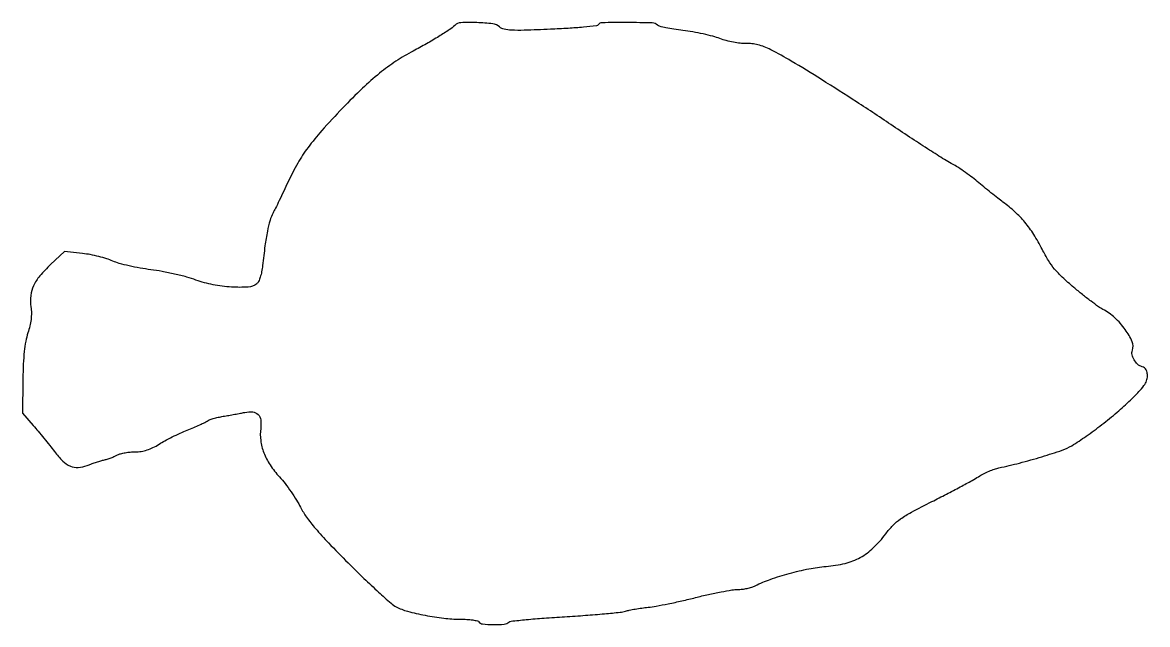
# Model space of a CAD drawing. Extents: x 0 to 417, y 0 to 223.
import ezdxf

# ---------------------------------------------------------------- set-up
doc = ezdxf.new("R2010")
doc.units = 0

msp = doc.modelspace()

# ---------------------------------------------------------------- linework, layer by layer
msp.add_lwpolyline([(160.5, 221.930012, -0.045), (158.509513, 220.31964, -0.009102), (154.683102, 217.855773, -0.009441), (150.069568, 215.121564, -0.008271), (145.149643, 212.436515, 0.025115), (138.768996, 208.670054, 0.024056), (132.702251, 204.232042, 0.020683), (126.33539, 198.636156, 0.011384), (119, 191.304176, 0.00852), (111.292664, 182.961341, 0.02314), (106.217247, 176.717172, 0.028753), (102.395076, 170.867358, 0.021213), (98.829973, 164, -0.001759), (97.194635, 160.525776, -0.001841), (95.559356, 157.115625, -0.001765), (94.125763, 154.180553, -0.008167), (93.263165, 152.5, 0.053086), (92.14551, 149.737725, 0.020561), (91.173834, 145.719972, 0.015612), (90.273061, 140.308738, 0.006606), (89.387944, 133, -0.021634), (89.039947, 130.70625, -0.029693), (88.517323, 128.686453, -0.032914), (87.887477, 127.102038, -0.115517), (87.206615, 126.25, -0.151376), (83.993276, 125.017982, -0.031784), (77.900983, 125.005168, -0.032844), (71.027724, 125.883556, -0.039117), (64.731219, 127.63272, 0.020986), (61.284107, 128.726273, 0.010417), (56.833546, 129.836159, 0.01032), (52.165139, 130.796704, 0.014902), (48, 131.436777, -0.013576), (44.02767, 132.036441, -0.012195), (39.948118, 132.869217, -0.012326), (36.32502, 133.795919, -0.037129), (33.929762, 134.66831, 0.030789), (31.707821, 135.509602, 0.014517), (28.750988, 136.332261, 0.014325), (25.594918, 137.017111, 0.01959), (22.717673, 137.439786), (16.075822, 138.151068), (10.894645, 133.325534, 0.028905), (6.90575, 129.15491, 0.06779), (4.58353, 125.531634, 0.082115), (3.56915, 121.876783, 0.060846), (3.630785, 117.677066, -0.033046), (3.7907, 115.401107, -0.029943), (3.659212, 113.046665, -0.028264), (3.233003, 110.595667, -0.023004), (2.510075, 108.030332, 0.033883), (1.7125, 104.944675, 0.019665), (1.155802, 101.155536, 0.015755), (0.802948, 96.462335, 0.008025), (0.64038, 90.549249), (0.5, 78.274645), (4.5, 73.727382, -0.006324), (6.307656, 71.619233, -0.003575), (8.447817, 69.020934, -0.003567), (10.568972, 66.369424, -0.005851), (12.322355, 64.090952, 0.037403), (15.403958, 60.57005, 0.09387), (18.228023, 58.6797, 0.117519), (21.136738, 58.184237, 0.079756), (24.426356, 58.935147, -0.01039), (25.822546, 59.465171, -0.006406), (27.485278, 60.033256, -0.006423), (29.144027, 60.552854, -0.011443), (30.523526, 60.931429, 0.015906), (31.838996, 61.305087, 0.011199), (33.293606, 61.804897, 0.011316), (34.664992, 62.346286, 0.023197), (35.707784, 62.843611, -0.057959), (36.836846, 63.288833, -0.021145), (38.517478, 63.660311, -0.020632), (40.406901, 63.915011, -0.023189), (42.238478, 64, 0.037147), (44.485618, 64.167179, 0.040014), (46.626388, 64.665052, 0.037481), (48.776443, 65.532347, 0.026305), (51.054219, 66.809266, -0.016882), (53.184916, 68.057053, -0.008443), (55.956552, 69.496952, -0.008372), (58.878337, 70.892171, -0.01223), (61.5, 72.013909, 0.005957), (63.894812, 73.003224, 0.007097), (66.128482, 73.994995, 0.006226), (67.986373, 74.879906, 0.045069), (68.831003, 75.394314, -0.072771), (69.632063, 75.823472, -0.0154), (71.142542, 76.316903, -0.015817), (72.945916, 76.783753, -0.014431), (74.831003, 77.151812, 0.001987), (76.857001, 77.495283, 0.001488), (79.08586, 77.8891, 0.001504), (81.182182, 78.272449, 0.003444), (82.759159, 78.576984, -0.070935), (85.759491, 78.74524, -0.176081), (87.726251, 77.833226, -0.168266), (88.703402, 75.833895, -0.063716), (88.684269, 72.682717, 0.066135), (88.67862, 68.179886, 0.059712), (89.832244, 63.663902, 0.053974), (92.162709, 59.157063, 0.038708), (95.653347, 54.682103, -0.020455), (97.724279, 52.218015, -0.01293), (99.943314, 49.188299, -0.012983), (101.972828, 46.092859, -0.023242), (103.451552, 43.436139, 0.041092), (105.640048, 39.814448, 0.020457), (108.957005, 35.59836, 0.014414), (113.80956, 30.244666, 0.005093), (121.056297, 22.850795, 0.004728), (126.895211, 17.122837, 0.006285), (132.317611, 12.032923, 0.004569), (136.940656, 7.878376, 0.061499), (138.815862, 6.595222, 0.053155), (143.0856, 4.934035, 0.018312), (149.547781, 3.433151, 0.018603), (156.488399, 2.353011, 0.029305), (162.506359, 2, -0.014622), (164.993742, 1.927243, -0.020888), (167.190679, 1.70625, -0.017506), (168.943756, 1.392616, -0.204059), (169.5, 1, 0.237046), (170.766007, 0.220803, 0.018812), (174.820165, 0.023607, 0.021005), (178.870587, 0.149291, 0.169949), (180.55, 0.878627, -0.161145), (181.387717, 1.259627, -0.002238), (187.011265, 1.839925, -0.006006), (193.58807, 2.409172, -0.003886), (201.211754, 2.917314, 0.003345), (208.965387, 3.42569, 0.00455), (215.952228, 3.994706, 0.003055), (221.79959, 4.560571, 0.050716), (223.711754, 4.95601, -0.025258), (225.159597, 5.333064, -0.008227), (227.330404, 5.745618, -0.008176), (229.760867, 6.125385, -0.009126), (232.115153, 6.41021, 0.019372), (235.053298, 6.826908, 0.005541), (239.572028, 7.69925, 0.005569), (244.653129, 8.797791, 0.005886), (249.615153, 9.990195, -0.006864), (254.443921, 11.140597, -0.007682), (259.124976, 12.112858, -0.007145), (263.131251, 12.821766, -0.040056), (265.29966, 12.997308, 0.030258), (266.95198, 13.098568, 0.021739), (268.776395, 13.402689, 0.022064), (270.493471, 13.846199, 0.043442), (271.79966, 14.373549, -0.032718), (277.344548, 16.751538, -0.018217), (284.363354, 18.948072, -0.018128), (291.638661, 20.65625, -0.028449), (298, 21.536363, 0.039633), (305.056536, 22.673859, 0.065408), (310.679205, 24.852596, 0.066425), (315.489424, 28.381671, 0.042255), (320.079082, 33.60705, -0.033376), (322.745673, 36.753825, -0.047869), (325.526852, 39.122265, -0.02983), (329.571061, 41.602425, -0.00578), (337.181215, 45.553832, 0.002834), (342.531105, 48.29174, 0.003095), (347.693892, 51.01163, 0.002899), (352.083674, 53.391946, 0.015353), (354.438579, 54.782399, -0.022178), (356.249549, 55.818625, -0.01641), (358.335083, 56.806976, -0.016656), (360.370323, 57.611466, -0.035438), (362, 58.066485, 0.013518), (369.599366, 59.833504, 0.009916), (377.928188, 62.186418, 0.00832), (385.417038, 64.600155, 0.055127), (388.968618, 66.266008, 0.016402), (394.307289, 69.775364, 0.011462), (400.097389, 74.06162, 0.011356), (405.767847, 78.674185, 0.014635), (410.75, 83.176598, 0.011091), (413.844378, 86.276619, 0.036727), (415.67616, 88.501102, 0.057608), (416.668404, 90.315775, 0.096621), (417, 92.015726, 0.044615), (416.881846, 93.337242, 0.085944), (416.518716, 94.332633, 0.101746), (415.893633, 95.039505, 0.084349), (414.998939, 95.500337, -0.106603), (413.357745, 96.439447, -0.076157), (412.011976, 98.081243, -0.079912), (411.272093, 99.960191, -0.146549), (411.394944, 101.586825, 0.196497), (411.325788, 104.781696, 0.053461), (408.781008, 109.262409, 0.050867), (404.896417, 113.647244, 0.065625), (400.500519, 116.740011, -0.034366), (398.87101, 117.740755, -0.006654), (396.082455, 119.785752, -0.007048), (392.889542, 122.264638, -0.006458), (389.672337, 124.904692, -0.013122), (385.462299, 128.644662, -0.031761), (382.613154, 131.67425, -0.0351), (380.339996, 134.851347, -0.019593), (378.010203, 139, 0.022055), (374.880989, 144.508513, 0.032786), (371.630993, 149.001166, 0.034332), (367.943601, 152.877324, 0.027775), (363.5, 156.516322, -0.007343), (361.581198, 157.96091, -0.003148), (359.059375, 159.94374, -0.003114), (356.398404, 162.090447, -0.004102), (354, 164.083148, 0.012664), (351.590686, 166.016153, 0.010077), (348.898086, 167.982115, 0.010215), (346.328044, 169.703213, 0.025089), (344.355185, 170.831452, -0.022745), (341.850456, 172.24832, -0.002556), (336.329824, 175.751097, -0.003098), (329.804121, 179.995834, -0.00251), (322.855185, 184.627613, 0.003982), (309.311635, 193.597547, 0.004689), (296.342015, 201.867423, 0.004887), (285.126078, 208.720559, 0.016319), (277.582654, 212.901242, 0.024249), (275.122253, 214.014636, 0.032733), (272.79731, 214.761999, 0.035231), (270.541901, 215.161116, 0.037069), (268.291191, 215.230032, -0.038248), (266.228185, 215.298062, -0.019776), (263.674699, 215.681292, -0.019419), (261.040692, 216.290664, -0.025892), (258.708537, 217.058222, 0.027053), (256.119955, 217.903522, 0.011165), (252.536723, 218.7774, 0.011008), (248.643439, 219.545819, 0.013912), (245.012223, 220.076168, -0.009158), (241.690806, 220.529064, -0.012709), (238.735078, 221.064637, -0.009233), (236.313361, 221.614162, -0.136793), (235.562223, 222.037777, 0.192635), (233.663046, 222.851482, 0.005167), (224.39204, 222.979876, 0.004375), (215.010413, 222.930763, 0.256204), (213.571107, 222.115053, -0.232827), (212.975381, 221.741797, -0.002661), (208.175002, 221.275205, -0.007462), (202.54637, 220.842929, -0.004716), (195.969412, 220.498688, -0.002715), (186.210883, 220.133254, -0.019736), (181.522498, 220.168265, -0.042481), (178.779914, 220.531975, -0.130434), (177.128582, 221.383635, 0.155678), (174.593126, 222.536296, 0.021244), (168.715665, 222.979873, 0.020149), (162.821161, 222.935973, 0.182596)], format="xyb", close=True)

doc.saveas('drawing.dxf')
